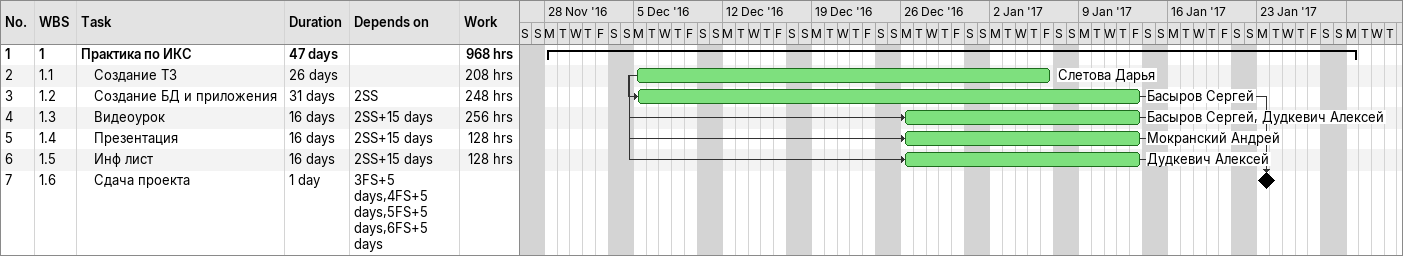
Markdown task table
| ID | WBS | Task | Duration | Start | Finish | Predecessors | Resources | Work (h) |
|---|---|---|---|---|---|---|---|---|
| 1 | 1 | **Практика по ИКС** | 47d | 2016-11-28 | 2017-01-30 |  |  | 968 |
| 2 | 1.1 | Создание ТЗ | 26d | 2016-12-05 | 2017-01-06 |  | Слетова Дарья | 208 |
| 3 | 1.2 | Создание БД и приложения | 31d | 2016-12-05 | 2017-01-13 | 2SS | Басыров Сергей | 248 |
| 4 | 1.3 | Видеоурок | 16d | 2016-12-26 | 2017-01-13 | 2SS+15d | Басыров Сергей, Дудкевич Алексей | 256 |
| 5 | 1.4 | Презентация | 16d | 2016-12-26 | 2017-01-13 | 2SS+15d | Мокранский Андрей | 128 |
| 6 | 1.5 | Инф лист | 16d | 2016-12-26 | 2017-01-13 | 2SS+15d | Дудкевич Алексей | 128 |
| 7 | 1.6 | Сдача проекта | 1d | 2017-01-23 | 2017-01-23 | 3FS+5d, 4FS+5d, 5FS+5d, 6FS+5d |  |  |
